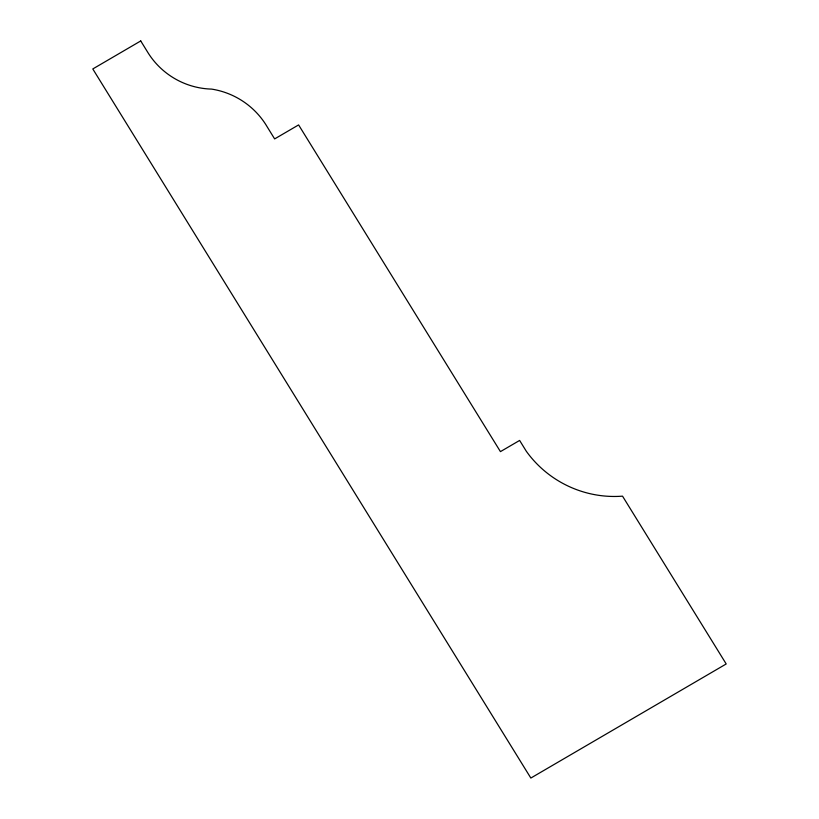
<?xml version="1.0" encoding="UTF-8"?>
<svg xmlns="http://www.w3.org/2000/svg" width="819" height="819" viewBox="0 0 819 819"><rect width="100%" height="100%" fill="white"/><g stroke="black" fill="none" stroke-linecap="round" stroke-linejoin="round"><path stroke-width="1.23" d="M140.735 40.95L92.793 68.95L530.845 778.05L726.207 663.963L622.532 496.15A105.917 102.948 28.6 0 1 526.3 451.249L519.625 440.438L500.44 451.627L298.607 124.918L274.641 138.913L267.24 126.925A76.74 74.59 28.6 0 0 211.589 89.097A75.635 73.505 28.6 0 1 148.137 52.938L140.735 40.95"/></g></svg>
